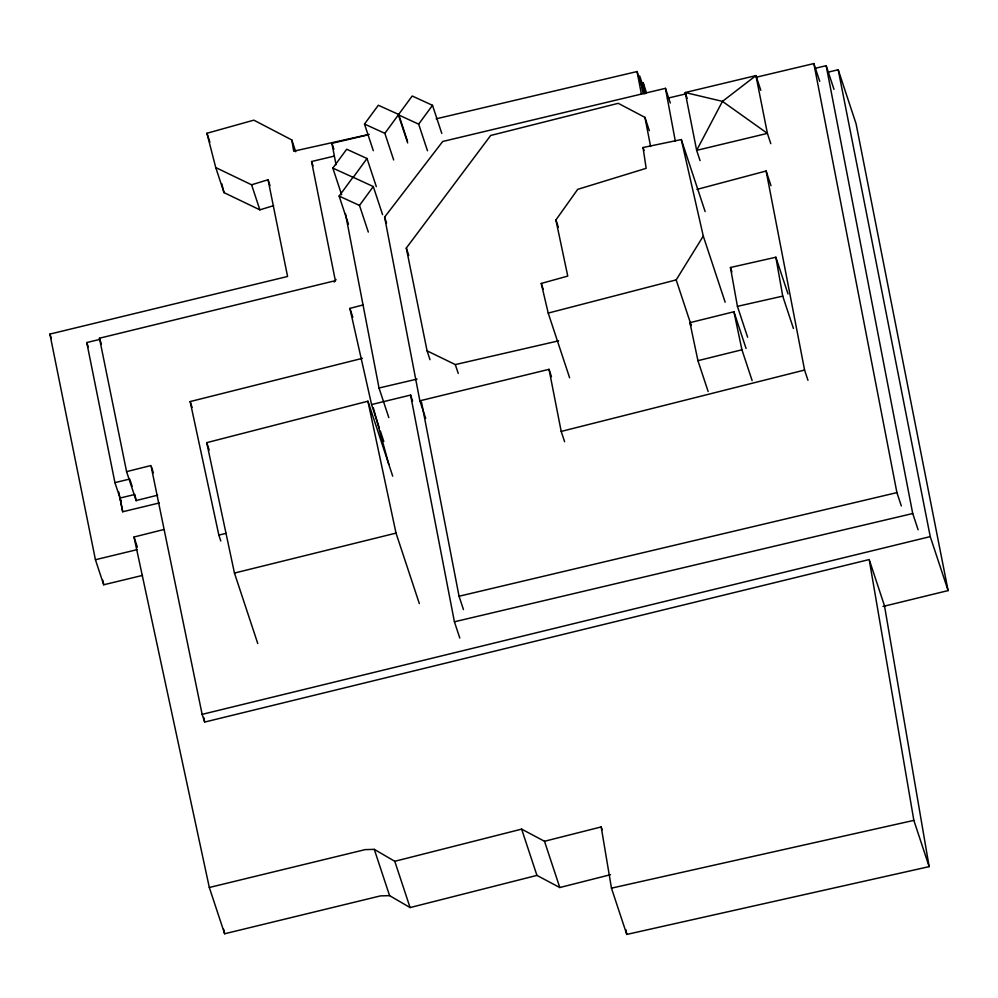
<?xml version="1.0" encoding="UTF-8"?>
<svg xmlns="http://www.w3.org/2000/svg" width="998" height="998" viewBox="0 0 998 998"><rect width="100%" height="100%" fill="white"/><g stroke="black" fill="none" stroke-linecap="round" stroke-linejoin="round"><path stroke-width="1.5" d="M722.415 101.472L696.654 150.361L700.06 160.641M548.214 313.085L676.182 279.902L703.278 236.077L681.31 139.558L643.049 147.517L646.155 168.325L577.692 189.358L555.911 219.959L567.75 276.097L541.253 283.444L548.214 313.085L569.609 377.768M393.674 159.967L384.866 133.333L398.664 114.458L378.329 105.252L364.495 124.064L373.302 150.698M367.014 158.495L353.217 177.382L332.833 168.113L346.693 149.238L367.014 158.495L376.308 186.614M368.299 232.06L359.492 205.426L373.289 186.539L353.005 177.22L339.133 196.095L348.439 224.201M334.205 282.022L336.039 279.527M407.671 142.939L398.377 114.82L412.211 96.008L432.508 105.326L441.802 133.445M427.481 150.773L418.661 124.151L432.508 105.326M430.001 359.692L427.082 350.847L406.298 248.053L490.679 135.478L618.236 103.318L644.945 117.377L649.324 130.638M425.684 418.436L419.859 400.809L384.604 217.127L442.713 141.479L665.454 88.335L670.307 103.031M722.54 101.322L755.935 75.599L760.8 90.294M295.695 151.746L291.803 139.945L253.841 120.159L206.948 133.27L215.743 167.564L251.583 184.792L268.063 179.752L270.009 185.653M215.743 167.564L224.026 192.626L259.867 209.854L273.602 205.65M696.966 189.408L766.127 171.007L770.98 185.703M379.39 428.179L371.58 404.552L349.886 308.394L363.097 304.926M257.771 643.56L234.455 573.064L206.736 442.65L367.925 401.208L392.713 476.171M163.61 529.576L134.006 537.011L209.318 887.496L365.156 849.622L374.275 849.36L394.771 861.299L521.63 829.126L544.496 841.277L601.183 826.93L602.143 829.825M209.318 887.496L224.625 933.766L380.463 895.892L389.582 895.63L410.078 907.569L536.936 875.396L559.791 887.534L610.514 874.697M419.859 400.809L549.025 369.335L561.2 431.423L804.575 370.046L807.968 380.325M220.783 540.991L218.849 535.115L190.156 401.57L362.399 358.332M334.28 156.112L311.576 161.514L335.353 280.675L99.463 338.21L126.584 471.63L150.972 465.53L202.132 714.356L204.54 721.654M157.659 495.17L136.152 500.547L134.817 494.459L120.034 498.052L122.704 511.762L159.293 502.967M708.143 391.515L697.939 360.677L689.93 322.666L733.929 311.763L746.067 348.477M697.939 360.677L741.926 349.774L752.13 380.612M218.849 535.115L226.097 533.331M234.455 573.064L396.019 533.107L419.335 603.59M202.132 714.356L930.248 536.612L948.1 590.591L883.005 606.472M142.489 575.409L103.705 584.778L95.421 559.728L49.9 334.093L287.574 276.471L268.063 179.752M371.58 404.552L410.59 395.071L412.548 400.984M100.311 339.27L86.776 342.551L114.932 482.633L129.728 479.04L132.11 486.263M95.421 559.728L137.188 549.636M827.641 72.268L838.208 69.748L856.059 123.715L948.1 590.591M336.052 164.757L331.922 143.35L368.175 134.817M436.151 118.824L637.048 71.557L644.396 93.762M667.475 98.241L685.589 93.949M756.509 77.158L813.857 63.573L819.732 81.337M815.578 68.201L826.169 65.693L833.991 89.321M421.493 402.032L459.055 596.243L896.915 492.613L901.319 505.936M410.59 395.071L454.414 621.791L912.721 513.521L918.098 529.751M345.47 213.697L379.028 388.01L417.052 379.09M427.082 350.847L455.3 364.582L558.606 340.842M747.614 337.199L737.422 306.349L730.449 267.501L775.858 257.234L788.008 293.948M737.422 306.349L782.744 296.132L793.422 328.442M611.462 888.158L913.856 820.381L929.15 866.638L626.769 934.427L611.462 888.158L601.183 826.93M369.21 134.381L293.711 151.185L291.803 139.945M722.402 101.359L685.227 92.527L696.654 150.361L767.4 133.383L770.793 143.662M364.495 124.064L384.866 133.333M398.377 114.82L418.661 124.151M339.133 196.095L359.492 205.426M722.564 101.447L767.4 133.383L755.935 75.599L685.227 92.527L687.16 98.403M869.67 561.001L884.49 605.811L929.15 866.638M730.449 267.501L731.908 271.905M681.31 139.558L705.137 211.588M703.278 236.077L725.159 302.232M646.492 92.752L643.124 82.547L645.107 92.826M645.569 93.7L639.706 75.985L643.111 93.587M643.049 147.517L644.009 150.461M676.182 279.902L691.252 325.473M689.93 322.666L690.903 325.598M555.911 219.959L558.344 227.319M541.253 283.444L543.199 289.32M549.025 369.335L551.457 376.67M561.2 431.423L564.606 441.702M398.664 114.458L407.471 141.08M455.3 364.582L458.232 373.427M406.298 248.053L408.743 255.426M384.604 217.127L386.55 223.003M373.289 186.539L382.583 214.657M331.922 143.35L333.881 149.276M332.833 168.113L341.64 194.735M544.496 841.277L559.791 887.534M459.055 596.243L463.459 609.566M311.576 161.514L313.023 165.893M379.028 388.01L388.821 417.613M454.414 621.791L459.791 638.034M349.886 308.394L352.818 317.252M521.63 829.126L536.936 875.396M380.375 431.124L383.793 441.465M251.583 184.792L259.867 209.854M206.948 133.27L209.867 142.115M394.771 861.299L410.078 907.569M374.275 849.36L389.582 895.63M206.736 442.65L209.168 449.998M190.156 401.57L192.09 407.446M151.459 466.989L153.38 472.827M99.463 338.21L101.384 344.036M86.776 342.551L88.211 346.892M126.584 471.63L136.239 500.809M134.006 537.011L137.35 547.129M114.932 482.633L121.008 500.996M49.9 334.093L51.36 338.509M388.833 464.432L373.314 407.808M221.731 183.669L224.026 192.626M223.639 929.188L224.625 933.766M367.925 401.208L396.019 533.107M733.929 311.763L741.926 349.774M203.742 717.512L204.677 722.065L869.196 559.554L913.856 820.381M102.782 580.212L103.705 584.778M118.737 491.964L122.704 511.762M838.208 69.748L930.248 536.612M644.945 117.377L650.596 146.444M826.169 65.693L912.721 513.521M813.857 63.573L896.915 492.613M766.127 171.007L804.575 370.046M637.048 71.557L641.327 93.65M665.454 88.335L675.334 141.229M775.858 257.234L782.744 296.132M625.995 929.824L626.769 934.427"/></g></svg>
